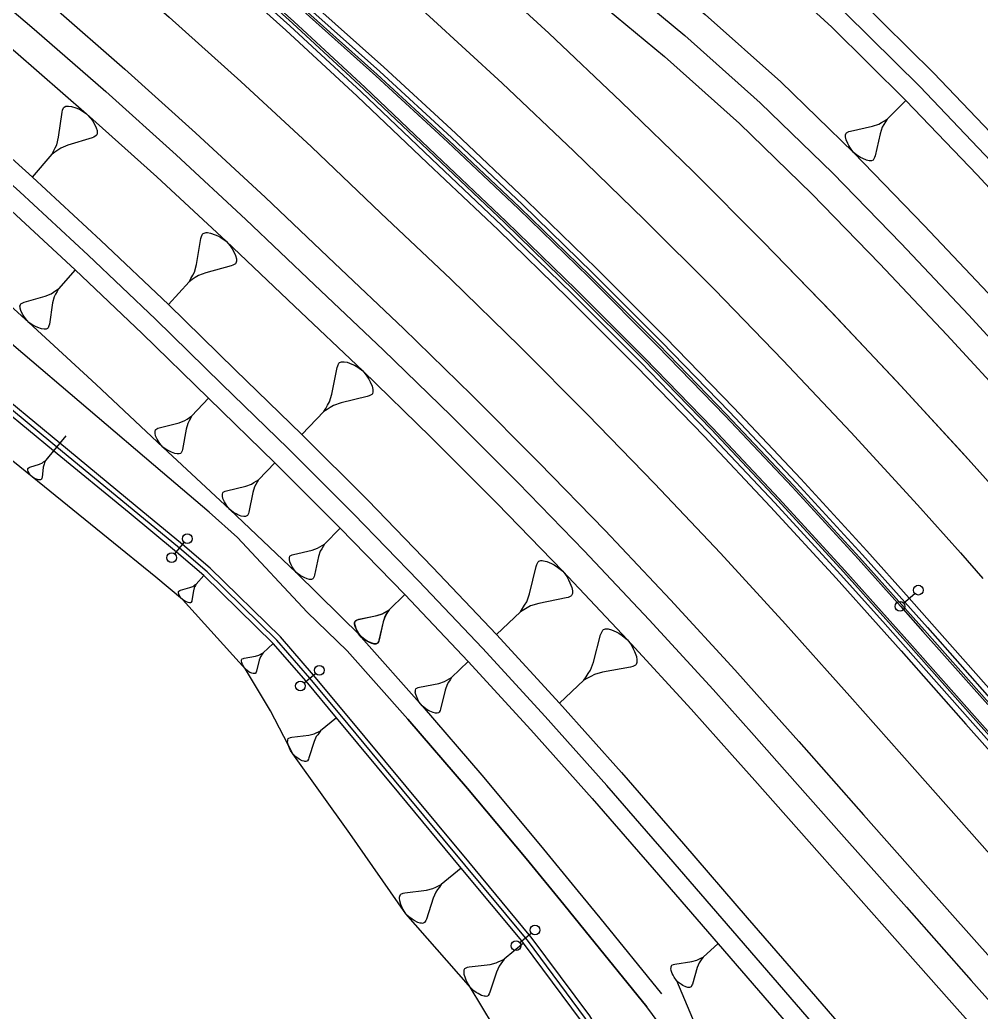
# Model space of a CAD drawing. Extents: x 387562 to 388546, y 804386 to 804945.
# Drawn here: x 387810.2 to 387859.4, y 804827 to 804877.8 of the extents above; entities that cross this region are included whole.
import ezdxf

# ---------------------------------------------------------------- set-up
doc = ezdxf.new("R2010")
doc.units = 0
doc.layers.get('0').update_dxf_attribs({"linetype": 'CONTINUOUS'})

msp = doc.modelspace()

# ---------------------------------------------------------------- linework, layer by layer
at = {"color": 1}
for p, q in [((387855.5673, 804873.698), (387854.6024, 804872.7332)), ((387812.3876, 804873.0988), (387812.4114, 804873.1942)), ((387812.4114, 804873.1942), (387812.4637, 804873.3231)), ((387812.4637, 804873.3231), (387812.4923, 804873.3565)), ((387812.4923, 804873.3565), (387812.5828, 804873.3947)), ((387812.5828, 804873.3947), (387812.6448, 804873.3995)), ((387812.6448, 804873.3995), (387812.7068, 804873.4044)), ((387812.7068, 804873.4044), (387812.8642, 804873.3855)), ((387812.8642, 804873.3855), (387813.0884, 804873.3094)), ((387813.0884, 804873.3094), (387813.2172, 804873.2571)), ((387813.2172, 804873.2571), (387813.3795, 804873.1762)), ((387813.3795, 804873.1762), (387813.6419, 804873.0095)), ((387812.2078, 804871.8063), (387812.3876, 804873.0988)), ((387813.6419, 804873.0095), (387813.8472, 804872.7761)), ((387813.8472, 804872.7761), (387813.9523, 804872.6284)), ((387813.9523, 804872.6284), (387814.0239, 804872.5092)), ((387854.3268, 804872.5678), (387854.4646, 804872.6505)), ((387854.4646, 804872.6505), (387854.6024, 804872.7332)), ((387854.6024, 804872.7332), (387854.5197, 804872.5954)), ((387814.0239, 804872.5092), (387814.1339, 804872.2995)), ((387814.1339, 804872.2995), (387814.1769, 804872.1469)), ((387814.1769, 804872.1469), (387814.1818, 804872.085)), ((387852.6452, 804872.0993), (387852.7279, 804872.1268)), ((387852.7279, 804872.1268), (387853.8581, 804872.3749)), ((387853.8581, 804872.3749), (387854.1889, 804872.4851)), ((387854.1889, 804872.4851), (387854.3268, 804872.5678)), ((387854.3543, 804872.3197), (387854.244, 804871.9889)), ((387854.437, 804872.4575), (387854.3543, 804872.3197)), ((387854.5197, 804872.5954), (387854.437, 804872.4575)), ((387812.1128, 804871.4247), (387812.2078, 804871.8063)), ((387813.9246, 804871.7842), (387812.6755, 804871.4062)), ((387814.0151, 804871.8225), (387813.9246, 804871.7842)), ((387814.1343, 804871.8941), (387814.0151, 804871.8225)), ((387814.1629, 804871.9276), (387814.1343, 804871.8941)), ((387814.1866, 804872.023), (387814.1629, 804871.9276)), ((387814.1818, 804872.085), (387814.1866, 804872.023)), ((387852.4798, 804871.9339), (387852.5074, 804872.0166)), ((387852.4798, 804871.8787), (387852.4798, 804871.9339)), ((387852.4798, 804871.8236), (387852.4798, 804871.8787)), ((387852.5074, 804871.6858), (387852.4798, 804871.8236)), ((387852.5074, 804872.0166), (387852.5349, 804872.0441)), ((387852.59, 804871.4928), (387852.5074, 804871.6858)), ((387852.5349, 804872.0441), (387852.6452, 804872.0993)), ((387854.244, 804871.9889), (387853.9959, 804870.8587)), ((387811.951, 804871.1002), (387812.0319, 804871.2625)), ((387812.1655, 804871.1481), (387812.0178, 804871.0431)), ((387812.0319, 804871.2625), (387812.1128, 804871.4247)), ((387812.3132, 804871.2532), (387812.1655, 804871.1481)), ((387812.6755, 804871.4062), (387812.3132, 804871.2532)), ((387852.6452, 804871.3825), (387852.59, 804871.4928)), ((387852.7279, 804871.2447), (387852.6452, 804871.3825)), ((387852.8933, 804871.0242), (387852.7279, 804871.2447)), ((387810.8698, 804869.7686), (387811.8701, 804870.938)), ((387811.8701, 804870.938), (387811.951, 804871.1002)), ((387812.0178, 804871.0431), (387811.8701, 804870.938)), ((387853.1138, 804870.8588), (387852.8933, 804871.0242)), ((387853.2516, 804870.7761), (387853.1138, 804870.8588)), ((387853.3619, 804870.7209), (387853.2516, 804870.7761)), ((387853.5548, 804870.6382), (387853.3619, 804870.7209)), ((387853.6927, 804870.6106), (387853.5548, 804870.6382)), ((387853.7478, 804870.6106), (387853.6927, 804870.6106)), ((387853.8029, 804870.6106), (387853.7478, 804870.6106)), ((387853.8856, 804870.6382), (387853.8029, 804870.6106)), ((387853.9132, 804870.6658), (387853.8856, 804870.6382)), ((387853.9683, 804870.776), (387853.9132, 804870.6658)), ((387853.9959, 804870.8587), (387853.9683, 804870.776)), ((387819.266, 804865.3009), (387819.4891, 804866.6252)), ((387819.4891, 804866.6252), (387819.5163, 804866.7226)), ((387819.5163, 804866.7226), (387819.5739, 804866.8536)), ((387819.5739, 804866.8536), (387819.6043, 804866.8871)), ((387819.6043, 804866.8871), (387819.6986, 804866.9238)), ((387819.6986, 804866.9238), (387819.7625, 804866.927)), ((387819.7625, 804866.927), (387819.8264, 804866.9301)), ((387819.8264, 804866.9301), (387819.9877, 804866.906)), ((387819.9877, 804866.906), (387820.2161, 804866.8212)), ((387820.2161, 804866.8212), (387820.3471, 804866.7636)), ((387820.3471, 804866.7636), (387820.5116, 804866.6756)), ((387820.5116, 804866.6756), (387820.7767, 804866.4965)), ((387820.7767, 804866.4965), (387820.981, 804866.2503)), ((387820.981, 804866.2503), (387821.0848, 804866.0952)), ((387821.0848, 804866.0952), (387821.155, 804865.9706)), ((387821.155, 804865.9706), (387821.2619, 804865.7516)), ((387821.2619, 804865.7516), (387821.3017, 804865.5934)), ((387821.3017, 804865.5934), (387821.3048, 804865.5295)), ((387821.3048, 804865.5295), (387821.308, 804865.4656)), ((387813.0524, 804865.0294), (387812.1948, 804864.0552)), ((387819.1571, 804864.9111), (387819.266, 804865.3009)), ((387821.0314, 804865.2277), (387819.7354, 804864.8756)), ((387821.1257, 804865.2644), (387821.0314, 804865.2277)), ((387821.2504, 804865.3346), (387821.1257, 804865.2644)), ((387821.2807, 804865.3681), (387821.2504, 804865.3346)), ((387821.308, 804865.4656), (387821.2807, 804865.3681)), ((387818.8931, 804864.4176), (387818.9811, 804864.5821)), ((387819.0482, 804864.5214), (387818.8931, 804864.4176)), ((387818.9811, 804864.5821), (387819.0691, 804864.7466)), ((387819.2032, 804864.6251), (387819.0482, 804864.5214)), ((387819.0691, 804864.7466), (387819.1571, 804864.9111)), ((387819.3583, 804864.7288), (387819.2032, 804864.6251)), ((387819.7354, 804864.8756), (387819.3583, 804864.7288)), ((387812.0689, 804863.9684), (387812.1948, 804864.0552)), ((387812.1948, 804864.0552), (387812.1246, 804863.9194)), ((387817.8299, 804863.2441), (387818.8931, 804864.4176)), ((387810.452, 804863.3664), (387811.5099, 804863.6701)), ((387811.5099, 804863.6701), (387811.8173, 804863.7948)), ((387811.8173, 804863.7948), (387811.9431, 804863.8816)), ((387811.9842, 804863.6477), (387811.8996, 804863.3271)), ((387811.9431, 804863.8816), (387812.0689, 804863.9684)), ((387812.0544, 804863.7836), (387811.9842, 804863.6477)), ((387812.1246, 804863.9194), (387812.0544, 804863.7836)), ((387810.2282, 804863.1682), (387810.2494, 804863.2484)), ((387810.2315, 804863.1159), (387810.2282, 804863.1682)), ((387810.2348, 804863.0635), (387810.2315, 804863.1159)), ((387810.2693, 804862.9344), (387810.2348, 804863.0635)), ((387810.2494, 804863.2484), (387810.2739, 804863.2762)), ((387810.2739, 804863.2762), (387810.3752, 804863.3352)), ((387810.3752, 804863.3352), (387810.452, 804863.3664)), ((387811.8996, 804863.3271), (387811.7323, 804862.2392)), ((387810.3595, 804862.7562), (387810.2693, 804862.9344)), ((387810.4185, 804862.6549), (387810.3595, 804862.7562)), ((387810.5053, 804862.529), (387810.4185, 804862.6549)), ((387810.6756, 804862.3297), (387810.5053, 804862.529)), ((387810.895, 804862.186), (387810.6756, 804862.3297)), ((387811.0308, 804862.1158), (387810.895, 804862.186)), ((387811.1388, 804862.0701), (387811.0308, 804862.1158)), ((387811.3269, 804862.0033), (387811.1388, 804862.0701)), ((387811.4594, 804861.9854), (387811.3269, 804862.0033)), ((387811.5118, 804861.9888), (387811.4594, 804861.9854)), ((387811.5641, 804861.9921), (387811.5118, 804861.9888)), ((387811.641, 804862.0232), (387811.5641, 804861.9921)), ((387811.6655, 804862.0511), (387811.641, 804862.0232)), ((387811.7111, 804862.1591), (387811.6655, 804862.0511)), ((387811.7323, 804862.2392), (387811.7111, 804862.1591)), ((387826.1912, 804858.6639), (387826.4594, 804860.0185)), ((387826.4594, 804860.0185), (387826.4902, 804860.1179)), ((387826.4902, 804860.1179), (387826.5533, 804860.2508)), ((387826.5533, 804860.2508), (387826.5855, 804860.2844)), ((387826.5855, 804860.2844), (387826.6835, 804860.3193)), ((387826.6835, 804860.3193), (387826.7493, 804860.3207)), ((387826.7493, 804860.3207), (387826.8151, 804860.322)), ((387826.8151, 804860.322), (387826.9802, 804860.2925)), ((387826.9802, 804860.2925), (387827.2125, 804860.1986)), ((387827.2125, 804860.1986), (387827.3454, 804860.1356)), ((387827.3454, 804860.1356), (387827.5119, 804860.0403)), ((387827.5119, 804860.0403), (387827.7791, 804859.8484)), ((387827.7791, 804859.8484), (387827.9819, 804859.5893)), ((387827.9819, 804859.5893), (387828.0839, 804859.4269)), ((387828.0839, 804859.4269), (387828.1524, 804859.2967)), ((387828.1524, 804859.2967), (387828.2559, 804859.0685)), ((387828.2559, 804859.0685), (387828.2922, 804858.9048)), ((387819.873, 804858.4473), (387819.032, 804857.5454)), ((387826.0678, 804858.2665), (387826.1912, 804858.6639)), ((387828.0036, 804858.5368), (387826.6612, 804858.2129)), ((387828.1016, 804858.5718), (387828.0036, 804858.5368)), ((387828.2318, 804858.6403), (387828.1016, 804858.5718)), ((387828.264, 804858.6738), (387828.2318, 804858.6403)), ((387828.2949, 804858.7732), (387828.264, 804858.6738)), ((387828.2922, 804858.9048), (387828.2935, 804858.839)), ((387828.2935, 804858.839), (387828.2949, 804858.7732)), ((387825.782, 804857.767), (387825.8773, 804857.9335)), ((387825.8773, 804857.9335), (387825.9726, 804858.1)), ((387826.1069, 804857.9711), (387825.9444, 804857.8691)), ((387825.9726, 804858.1), (387826.0678, 804858.2665)), ((387826.2693, 804858.0732), (387826.1069, 804857.9711)), ((387826.6612, 804858.2129), (387826.2693, 804858.0732)), ((387818.6664, 804857.3083), (387818.7883, 804857.3873)), ((387818.7883, 804857.3873), (387818.9101, 804857.4664)), ((387818.9617, 804857.4183), (387818.8913, 804857.2912)), ((387818.9101, 804857.4664), (387819.032, 804857.5454)), ((387819.032, 804857.5454), (387818.9617, 804857.4183)), ((387824.6547, 804856.592), (387825.782, 804857.767)), ((387825.9444, 804857.8691), (387825.782, 804857.767)), ((387817.1864, 804856.8576), (387817.2843, 804856.9109)), ((387817.2843, 804856.9109), (387817.3581, 804856.9384)), ((387817.3581, 804856.9384), (387818.3711, 804857.1982)), ((387818.3711, 804857.1982), (387818.6664, 804857.3083)), ((387818.821, 804857.1641), (387818.7318, 804856.8618)), ((387818.8913, 804857.2912), (387818.821, 804857.1641)), ((387817.1401, 804856.7563), (387817.1624, 804856.8319)), ((387817.1418, 804856.7065), (387817.1401, 804856.7563)), ((387817.1436, 804856.6567), (387817.1418, 804856.7065)), ((387817.1728, 804856.5331), (387817.1436, 804856.6567)), ((387817.1624, 804856.8319), (387817.1864, 804856.8576)), ((387817.2536, 804856.3614), (387817.1728, 804856.5331)), ((387818.7318, 804856.8618), (387818.5435, 804855.8332)), ((387817.3069, 804856.2636), (387817.2536, 804856.3614)), ((387817.3859, 804856.1417), (387817.3069, 804856.2636)), ((387817.5423, 804855.9477), (387817.3859, 804856.1417)), ((387817.7467, 804855.8053), (387817.5423, 804855.9477)), ((387811.9514, 804855.7581), (387811.5546, 804855.2767)), ((387817.8738, 804855.7349), (387817.7467, 804855.8053)), ((387817.9752, 804855.6886), (387817.8738, 804855.7349)), ((387818.1521, 804855.62), (387817.9752, 804855.6886)), ((387818.2774, 804855.5995), (387818.1521, 804855.62)), ((387818.3272, 804855.6012), (387818.2774, 804855.5995)), ((387818.377, 804855.603), (387818.3272, 804855.6012)), ((387818.4508, 804855.6305), (387818.377, 804855.603)), ((387818.4749, 804855.6563), (387818.4508, 804855.6305)), ((387818.5212, 804855.7576), (387818.4749, 804855.6563)), ((387818.5435, 804855.8332), (387818.5212, 804855.7576)), ((387810.6237, 804854.8198), (387810.6326, 804854.8586)), ((387810.6326, 804854.8586), (387810.644, 804854.8724)), ((387810.644, 804854.8724), (387810.6917, 804854.9023)), ((387810.6917, 804854.9023), (387810.7282, 804854.9185)), ((387810.7282, 804854.9185), (387811.2316, 804855.081)), ((387811.2316, 804855.081), (387811.3773, 804855.1456)), ((387811.4242, 804854.9222), (387811.3608, 804854.397)), ((387811.3773, 804855.1456), (387811.4364, 804855.1893)), ((387811.4599, 804855.0776), (387811.4242, 804854.9222)), ((387811.4364, 804855.1893), (387811.4955, 804855.233)), ((387811.4915, 804855.144), (387811.4599, 804855.0776)), ((387811.523, 804855.2103), (387811.4915, 804855.144)), ((387811.4955, 804855.233), (387811.5546, 804855.2767)), ((387811.5546, 804855.2767), (387811.523, 804855.2103)), ((387823.27, 804855.1489), (387822.4392, 804854.283)), ((387810.6261, 804854.7947), (387810.6237, 804854.8198)), ((387810.6285, 804854.7696), (387810.6261, 804854.7947)), ((387810.6471, 804854.7081), (387810.6285, 804854.7696)), ((387810.6932, 804854.6239), (387810.6471, 804854.7081)), ((387810.7232, 804854.5762), (387810.6932, 804854.6239)), ((387810.7668, 804854.5171), (387810.7232, 804854.5762)), ((387810.8518, 804854.4239), (387810.7668, 804854.5171)), ((387810.9594, 804854.3583), (387810.8518, 804854.4239)), ((387811.0257, 804854.3268), (387810.9594, 804854.3583)), ((387811.3519, 804854.3582), (387811.3317, 804854.3056)), ((387811.3608, 804854.397), (387811.3519, 804854.3582)), ((387811.0783, 804854.3065), (387811.0257, 804854.3268)), ((387811.1698, 804854.2773), (387811.0783, 804854.3065)), ((387811.2337, 804854.2708), (387811.1698, 804854.2773)), ((387811.2588, 804854.2732), (387811.2337, 804854.2708)), ((387811.2839, 804854.2757), (387811.2588, 804854.2732)), ((387811.3203, 804854.2918), (387811.2839, 804854.2757)), ((387811.3317, 804854.3056), (387811.3203, 804854.2918)), ((387820.802, 804853.7157), (387821.7913, 804853.9544)), ((387821.7913, 804853.9544), (387822.0801, 804854.0573)), ((387822.0801, 804854.0573), (387822.1998, 804854.1326)), ((387822.2286, 804853.9149), (387822.1376, 804853.6221)), ((387822.1998, 804854.1326), (387822.3195, 804854.2078)), ((387822.2988, 804854.0376), (387822.2286, 804853.9149)), ((387822.369, 804854.1603), (387822.2988, 804854.0376)), ((387822.3195, 804854.2078), (387822.4392, 804854.283)), ((387822.4392, 804854.283), (387822.369, 804854.1603)), ((387820.5874, 804853.5415), (387820.6101, 804853.6147)), ((387820.5884, 804853.493), (387820.5874, 804853.5415)), ((387820.5894, 804853.4446), (387820.5884, 804853.493)), ((387820.6162, 804853.3239), (387820.5894, 804853.4446)), ((387820.6101, 804853.6147), (387820.6339, 804853.6395)), ((387820.6339, 804853.6395), (387820.7298, 804853.6899)), ((387820.7298, 804853.6899), (387820.802, 804853.7157)), ((387822.1376, 804853.6221), (387821.94, 804852.6238)), ((387820.6924, 804853.1557), (387820.6162, 804853.3239)), ((387820.7429, 804853.0598), (387820.6924, 804853.1557)), ((387820.8181, 804852.9401), (387820.7429, 804853.0598)), ((387820.9675, 804852.7492), (387820.8181, 804852.9401)), ((387821.1644, 804852.6078), (387820.9675, 804852.7492)), ((387821.2871, 804852.5376), (387821.1644, 804852.6078)), ((387821.3851, 804852.4911), (387821.2871, 804852.5376)), ((387821.5562, 804852.4219), (387821.3851, 804852.4911)), ((387821.6779, 804852.4001), (387821.5562, 804852.4219)), ((387821.7264, 804852.4011), (387821.6779, 804852.4001)), ((387821.7749, 804852.4021), (387821.7264, 804852.4011)), ((387821.8471, 804852.4279), (387821.7749, 804852.4021)), ((387821.8708, 804852.4526), (387821.8471, 804852.4279)), ((387821.9173, 804852.5506), (387821.8708, 804852.4526)), ((387821.94, 804852.6238), (387821.9173, 804852.5506)), ((387826.6189, 804851.8028), (387825.8079, 804850.9815)), ((387818.1516, 804850.4793), (387818.6348, 804851.0656)), ((387825.4595, 804850.7694), (387825.5756, 804850.8401)), ((387825.5756, 804850.8401), (387825.6918, 804850.9108)), ((387825.7387, 804850.8644), (387825.6695, 804850.7474)), ((387825.6918, 804850.9108), (387825.8079, 804850.9815)), ((387825.8079, 804850.9815), (387825.7387, 804850.8644)), ((387824.0167, 804850.2937), (387824.0395, 804850.3639)), ((387824.017, 804850.2471), (387824.0167, 804850.2937)), ((387824.0395, 804850.3639), (387824.0627, 804850.3873)), ((387824.0627, 804850.3873), (387824.1557, 804850.4346)), ((387824.1557, 804850.4346), (387824.2255, 804850.4583)), ((387824.2255, 804850.4583), (387825.1802, 804850.6743)), ((387825.1802, 804850.6743), (387825.4595, 804850.7694)), ((387825.5088, 804850.3499), (387825.305, 804849.3925)), ((387825.6003, 804850.6303), (387825.5088, 804850.3499)), ((387825.6695, 804850.7474), (387825.6003, 804850.6303)), ((387824.0173, 804850.2005), (387824.017, 804850.2471)), ((387824.0413, 804850.084), (387824.0173, 804850.2005)), ((387824.1123, 804849.9212), (387824.0413, 804850.084)), ((387824.1596, 804849.8283), (387824.1123, 804849.9212)), ((387824.2303, 804849.7121), (387824.1596, 804849.8283)), ((387836.3059, 804848.4402), (387836.6452, 804849.8374)), ((387836.6452, 804849.8374), (387836.6817, 804849.9394)), ((387836.6817, 804849.9394), (387836.7533, 804850.0748)), ((387836.7533, 804850.0748), (387836.7883, 804850.1083)), ((387836.7883, 804850.1083), (387836.8918, 804850.1403)), ((387836.8918, 804850.1403), (387836.9603, 804850.1388)), ((387836.9603, 804850.1388), (387837.0288, 804850.1372)), ((387837.0288, 804850.1372), (387837.1992, 804850.0992)), ((387837.1992, 804850.0992), (387837.4367, 804849.9911)), ((387837.4367, 804849.9911), (387837.5721, 804849.9196)), ((387837.5721, 804849.9196), (387837.7411, 804849.8131)), ((387837.7411, 804849.8131), (387838.0105, 804849.6015)), ((387819.6387, 804849.3774), (387819.2427, 804848.9318)), ((387824.3714, 804849.5265), (387824.2303, 804849.7121)), ((387824.5588, 804849.3877), (387824.3714, 804849.5265)), ((387824.6759, 804849.3185), (387824.5588, 804849.3877)), ((387824.7694, 804849.2725), (387824.6759, 804849.3185)), ((387824.9331, 804849.2036), (387824.7694, 804849.2725)), ((387825.2822, 804849.3224), (387825.2361, 804849.2288)), ((387825.305, 804849.3925), (387825.2822, 804849.3224)), ((387838.0105, 804849.6015), (387838.2099, 804849.323)), ((387838.2099, 804849.323), (387838.3088, 804849.1495)), ((387818.4407, 804848.6191), (387818.9273, 804848.7563)), ((387818.9273, 804848.7563), (387819.0687, 804848.8129)), ((387819.0687, 804848.8129), (387819.1267, 804848.8526)), ((387819.1267, 804848.8526), (387819.1847, 804848.8922)), ((387819.1776, 804848.8073), (387819.1451, 804848.7451)), ((387819.2102, 804848.8695), (387819.1776, 804848.8073)), ((387819.1847, 804848.8922), (387819.2427, 804848.9318)), ((387819.2427, 804848.9318), (387819.2102, 804848.8695)), ((387825.0499, 804849.181), (387824.9331, 804849.2036)), ((387825.0965, 804849.1813), (387825.0499, 804849.181)), ((387825.1431, 804849.1816), (387825.0965, 804849.1813)), ((387825.213, 804849.2053), (387825.1431, 804849.1816)), ((387825.2361, 804849.2288), (387825.213, 804849.2053)), ((387838.3088, 804849.1495), (387838.3743, 804849.011)), ((387838.3743, 804849.011), (387838.4717, 804848.769)), ((387838.4717, 804848.769), (387838.5021, 804848.597)), ((387818.3375, 804848.5285), (387818.3474, 804848.5653)), ((387818.3389, 804848.5045), (387818.3375, 804848.5285)), ((387818.3403, 804848.4804), (387818.3389, 804848.5045)), ((387818.3559, 804848.421), (387818.3403, 804848.4804)), ((387818.3474, 804848.5653), (387818.3587, 804848.578)), ((387818.3969, 804848.339), (387818.3559, 804848.421)), ((387818.3587, 804848.578), (387818.4053, 804848.6049)), ((387818.4238, 804848.2923), (387818.3969, 804848.339)), ((387818.4053, 804848.6049), (387818.4407, 804848.6191)), ((387818.4634, 804848.2343), (387818.4238, 804848.2923)), ((387819.1055, 804848.5979), (387819.0264, 804848.0986)), ((387819.1451, 804848.7451), (387819.1055, 804848.5979)), ((387829.919, 804848.41), (387829.1204, 804847.6239)), ((387836.1598, 804848.0322), (387836.3059, 804848.4402)), ((387838.2891, 804848.2591), (387838.1856, 804848.2271)), ((387838.4276, 804848.3246), (387838.2891, 804848.2591)), ((387838.4626, 804848.358), (387838.4276, 804848.3246)), ((387838.4991, 804848.46), (387838.4626, 804848.358)), ((387838.5006, 804848.5285), (387838.4991, 804848.46)), ((387838.5021, 804848.597), (387838.5006, 804848.5285)), ((387855.4526, 804847.9599), (387856.0211, 804848.464)), ((387818.5412, 804848.1424), (387818.4634, 804848.2343)), ((387818.6416, 804848.0759), (387818.5412, 804848.1424)), ((387818.7039, 804848.0434), (387818.6416, 804848.0759)), ((387818.7534, 804848.0222), (387818.7039, 804848.0434)), ((387818.8397, 804847.9911), (387818.7534, 804848.0222)), ((387818.9005, 804847.9826), (387818.8397, 804847.9911)), ((387818.9245, 804847.984), (387818.9005, 804847.9826)), ((387818.9486, 804847.9855), (387818.9245, 804847.984)), ((387818.984, 804847.9996), (387818.9486, 804847.9855)), ((387818.9953, 804848.0123), (387818.984, 804847.9996)), ((387819.0165, 804848.0618), (387818.9953, 804848.0123)), ((387819.0264, 804848.0986), (387819.0165, 804848.0618)), ((387835.9467, 804847.6944), (387836.0532, 804847.8633)), ((387836.0532, 804847.8633), (387836.1598, 804848.0322)), ((387836.3607, 804847.8222), (387836.1872, 804847.7233)), ((387836.7747, 804847.9501), (387836.3607, 804847.8222)), ((387838.1856, 804848.2271), (387836.7747, 804847.9501)), ((387827.577, 804847.138), (387828.5068, 804847.3344)), ((387828.5068, 804847.3344), (387828.7792, 804847.4228)), ((387828.7792, 804847.4228), (387828.8929, 804847.4898)), ((387828.914, 804847.2859), (387828.8213, 804847.0149)), ((387828.8929, 804847.4898), (387829.0067, 804847.5568)), ((387828.9828, 804847.3985), (387828.914, 804847.2859)), ((387829.0516, 804847.5112), (387828.9828, 804847.3985)), ((387829.0067, 804847.5568), (387829.1204, 804847.6239)), ((387829.1204, 804847.6239), (387829.0516, 804847.5112)), ((387834.615, 804846.3534), (387835.8401, 804847.5254)), ((387835.8401, 804847.5254), (387835.9467, 804847.6944)), ((387836.0137, 804847.6243), (387835.8401, 804847.5254)), ((387836.1872, 804847.7233), (387836.0137, 804847.6243)), ((387827.3713, 804846.8906), (387827.3717, 804846.9358)), ((387827.3931, 804846.7772), (387827.3713, 804846.8906)), ((387827.3717, 804846.9358), (387827.372, 804846.9811)), ((387827.372, 804846.9811), (387827.3952, 804847.0488)), ((387827.4597, 804846.6182), (387827.3931, 804846.7772)), ((387827.3952, 804847.0488), (387827.418, 804847.0713)), ((387827.418, 804847.0713), (387827.5089, 804847.1159)), ((387827.5089, 804847.1159), (387827.577, 804847.138)), ((387828.8213, 804847.0149), (387828.6102, 804846.0884)), ((387827.5043, 804846.5273), (387827.4597, 804846.6182)), ((387827.5713, 804846.4135), (387827.5043, 804846.5273)), ((387827.7057, 804846.2313), (387827.5713, 804846.4135)), ((387827.8858, 804846.0941), (387827.7057, 804846.2313)), ((387839.5784, 804844.9377), (387839.9425, 804846.3484)), ((387839.9425, 804846.3484), (387839.981, 804846.4511)), ((387839.981, 804846.4511), (387840.0554, 804846.5873)), ((387840.0554, 804846.5873), (387840.0913, 804846.6208)), ((387840.0913, 804846.6208), (387840.1966, 804846.6516)), ((387840.1966, 804846.6516), (387840.266, 804846.6491)), ((387840.266, 804846.6491), (387840.3354, 804846.6466)), ((387840.3354, 804846.6466), (387840.5075, 804846.6056)), ((387840.5075, 804846.6056), (387840.7465, 804846.4927)), ((387840.7465, 804846.4927), (387840.8827, 804846.4182)), ((387840.8827, 804846.4182), (387841.0523, 804846.3079)), ((387841.0523, 804846.3079), (387841.3222, 804846.0896)), ((387823.1862, 804845.8924), (387822.6738, 804845.4205)), ((387827.9984, 804846.0253), (387827.8858, 804846.0941)), ((387828.0886, 804845.9793), (387827.9984, 804846.0253)), ((387828.2465, 804845.9101), (387828.0886, 804845.9793)), ((387828.3596, 804845.8866), (387828.2465, 804845.9101)), ((387828.4048, 804845.8862), (387828.3596, 804845.8866)), ((387828.4501, 804845.8859), (387828.4048, 804845.8862)), ((387828.5182, 804845.908), (387828.4501, 804845.8859)), ((387828.541, 804845.9304), (387828.5182, 804845.908)), ((387828.587, 804846.0206), (387828.541, 804845.9304)), ((387828.6102, 804846.0884), (387828.587, 804846.0206)), ((387841.3222, 804846.0896), (387841.5202, 804845.8046)), ((387841.5202, 804845.8046), (387841.6179, 804845.6274)), ((387821.7048, 804845.1504), (387822.2866, 804845.2533)), ((387822.2866, 804845.2533), (387822.4576, 804845.3026)), ((387822.4576, 804845.3026), (387822.5297, 804845.3419)), ((387822.5385, 804845.2147), (387822.4753, 804845.0483)), ((387822.5297, 804845.3419), (387822.6017, 804845.3812)), ((387822.5836, 804845.2833), (387822.5385, 804845.2147)), ((387822.6287, 804845.3519), (387822.5836, 804845.2833)), ((387822.6017, 804845.3812), (387822.6738, 804845.4205)), ((387822.6738, 804845.4205), (387822.6287, 804845.3519)), ((387841.6179, 804845.6274), (387841.6822, 804845.4861)), ((387841.6822, 804845.4861), (387841.7774, 804845.2395)), ((387841.7774, 804845.2395), (387841.8058, 804845.0648)), ((387821.5719, 804845.001), (387821.573, 804845.0291)), ((387821.583, 804844.9301), (387821.5719, 804845.001)), ((387821.573, 804845.0291), (387821.5742, 804845.0572)), ((387821.5742, 804845.0572), (387821.59, 804845.0988)), ((387821.6212, 804844.8299), (387821.583, 804844.9301)), ((387821.59, 804845.0988), (387821.6046, 804845.1123)), ((387821.6046, 804845.1123), (387821.662, 804845.1381)), ((387821.647, 804844.7725), (387821.6212, 804844.8299)), ((387821.6863, 804844.7004), (387821.647, 804844.7725)), ((387821.662, 804845.1381), (387821.7048, 804845.1504)), ((387821.766, 804844.5845), (387821.6863, 804844.7004)), ((387822.4753, 804845.0483), (387822.3251, 804844.477)), ((387839.4245, 804844.5266), (387839.5784, 804844.9377)), ((387841.4797, 804844.6947), (387840.0463, 804844.4344)), ((387841.585, 804844.7256), (387841.4797, 804844.6947)), ((387841.7263, 804844.7899), (387841.585, 804844.7256)), ((387841.7622, 804844.8233), (387841.7263, 804844.7899)), ((387841.8007, 804844.9261), (387841.7622, 804844.8233)), ((387841.8032, 804844.9955), (387841.8007, 804844.9261)), ((387841.8058, 804845.0648), (387841.8032, 804844.9955)), ((387821.8751, 804844.4955), (387821.766, 804844.5845)), ((387821.9436, 804844.4504), (387821.8751, 804844.4955)), ((387821.9987, 804844.4199), (387821.9436, 804844.4504)), ((387822.0954, 804844.3737), (387821.9987, 804844.4199)), ((387822.1652, 804844.3568), (387822.0954, 804844.3737)), ((387822.1933, 804844.3556), (387822.1652, 804844.3568)), ((387822.2214, 804844.3544), (387822.1933, 804844.3556)), ((387822.2642, 804844.3668), (387822.2214, 804844.3544)), ((387822.2788, 804844.3803), (387822.2642, 804844.3668)), ((387822.3093, 804844.4353), (387822.2788, 804844.3803)), ((387822.3251, 804844.477), (387822.3093, 804844.4353)), ((387824.7722, 804843.8815), (387825.3569, 804844.3668)), ((387839.0934, 804844.0177), (387839.2038, 804844.1874)), ((387839.2038, 804844.1874), (387839.3142, 804844.357)), ((387839.4478, 804844.2132), (387839.2706, 804844.1155)), ((387839.3142, 804844.357), (387839.4245, 804844.5266)), ((387839.625, 804844.3109), (387839.4478, 804844.2132)), ((387840.0463, 804844.4344), (387839.625, 804844.3109)), ((387837.8352, 804842.8481), (387839.0934, 804844.0177)), ((387839.2706, 804844.1155), (387839.0934, 804844.0177)), ((387826.4214, 804842.098), (387825.6146, 804841.4282)), ((387824.137, 804841.0974), (387825.0195, 804841.2069)), ((387825.0195, 804841.2069), (387825.2805, 804841.2678)), ((387825.2805, 804841.2678), (387825.3919, 804841.3213)), ((387825.3919, 804841.3213), (387825.5032, 804841.3747)), ((387825.4684, 804841.229), (387825.3953, 804841.1294)), ((387825.5415, 804841.3286), (387825.4684, 804841.229)), ((387825.5032, 804841.3747), (387825.6146, 804841.4282)), ((387825.6146, 804841.4282), (387825.5415, 804841.3286)), ((387823.9256, 804840.8829), (387823.9295, 804840.9251)), ((387823.9369, 804840.7755), (387823.9256, 804840.8829)), ((387823.9295, 804840.9251), (387823.9335, 804840.9673)), ((387823.9335, 804840.9673), (387823.9604, 804841.0286)), ((387823.9865, 804840.622), (387823.9369, 804840.7755)), ((387823.9604, 804841.0286), (387823.9835, 804841.0478)), ((387823.9835, 804841.0478), (387824.0718, 804841.0821)), ((387824.0718, 804841.0821), (387824.137, 804841.0974)), ((387825.2874, 804840.8841), (387825.0173, 804840.0369)), ((387825.3953, 804841.1294), (387825.2874, 804840.8841)), ((387824.0209, 804840.5337), (387823.9865, 804840.622)), ((387824.0743, 804840.4223), (387824.0209, 804840.5337)), ((387824.1852, 804840.2418), (387824.0743, 804840.4223)), ((387824.3422, 804840.0996), (387824.1852, 804840.2418)), ((387824.4418, 804840.0265), (387824.3422, 804840.0996)), ((387824.5223, 804839.9765), (387824.4418, 804840.0265)), ((387824.6641, 804839.8995), (387824.5223, 804839.9765)), ((387824.7676, 804839.8686), (387824.6641, 804839.8995)), ((387824.8098, 804839.8647), (387824.7676, 804839.8686)), ((387824.852, 804839.8607), (387824.8098, 804839.8647)), ((387824.9172, 804839.876), (387824.852, 804839.8607)), ((387824.9403, 804839.8951), (387824.9172, 804839.876)), ((387824.9903, 804839.9756), (387824.9403, 804839.8951)), ((387825.0173, 804840.0369), (387824.9903, 804839.9756)), ((387832.8084, 804834.4034), (387831.7876, 804833.5561)), ((387831.6468, 804833.4884), (387831.7876, 804833.5561)), ((387831.7876, 804833.5561), (387831.6952, 804833.4301)), ((387829.6609, 804832.973), (387829.695, 804833.0506)), ((387829.695, 804833.0506), (387829.7242, 804833.0748)), ((387829.7242, 804833.0748), (387829.8359, 804833.1183)), ((387829.8359, 804833.1183), (387829.9184, 804833.1375)), ((387829.9184, 804833.1375), (387831.0349, 804833.2761)), ((387831.0349, 804833.2761), (387831.365, 804833.3531)), ((387831.365, 804833.3531), (387831.5059, 804833.4208)), ((387831.5103, 804833.1781), (387831.3738, 804832.8678)), ((387831.5059, 804833.4208), (387831.6468, 804833.4884)), ((387831.6027, 804833.3041), (387831.5103, 804833.1781)), ((387831.6952, 804833.4301), (387831.6027, 804833.3041)), ((387829.651, 804832.8663), (387829.656, 804832.9196)), ((387829.6653, 804832.7304), (387829.651, 804832.8663)), ((387829.656, 804832.9196), (387829.6609, 804832.973)), ((387829.728, 804832.5361), (387829.6653, 804832.7304)), ((387829.7715, 804832.4244), (387829.728, 804832.5361)), ((387831.3738, 804832.8678), (387831.032, 804831.7959)), ((387829.8391, 804832.2836), (387829.7715, 804832.4244)), ((387829.9794, 804832.0552), (387829.8391, 804832.2836)), ((387830.1781, 804831.8752), (387829.9794, 804832.0552)), ((387830.3041, 804831.7828), (387830.1781, 804831.8752)), ((387830.4058, 804831.7195), (387830.3041, 804831.7828)), ((387830.5852, 804831.6221), (387830.4058, 804831.7195)), ((387830.7162, 804831.583), (387830.5852, 804831.6221)), ((387830.7695, 804831.5781), (387830.7162, 804831.583)), ((387830.8229, 804831.5731), (387830.7695, 804831.5781)), ((387830.9054, 804831.5924), (387830.8229, 804831.5731)), ((387830.9346, 804831.6166), (387830.9054, 804831.5924)), ((387830.9979, 804831.7184), (387830.9346, 804831.6166)), ((387831.032, 804831.7959), (387830.9979, 804831.7184)), ((387835.8064, 804830.5881), (387836.3911, 804831.0734)), ((387836.0012, 804830.5565), (387835.0147, 804829.7427)), ((387845.9551, 804830.5336), (387845.1849, 804829.8508)), ((387833.2116, 804829.3445), (387834.2883, 804829.4749)), ((387834.2883, 804829.4749), (387834.6068, 804829.5482)), ((387834.6068, 804829.5482), (387834.7428, 804829.613)), ((387834.7428, 804829.613), (387834.8788, 804829.6778)), ((387834.8358, 804829.5003), (387834.7463, 804829.3791)), ((387834.9253, 804829.6215), (387834.8358, 804829.5003)), ((387834.8788, 804829.6778), (387835.0147, 804829.7427)), ((387835.0147, 804829.7427), (387834.9253, 804829.6215)), ((387843.597, 804829.4255), (387843.6825, 804829.462)), ((387843.6825, 804829.462), (387843.746, 804829.479)), ((387843.746, 804829.479), (387844.6083, 804829.6147)), ((387844.6083, 804829.6147), (387844.8623, 804829.6827)), ((387844.8623, 804829.6827), (387844.9699, 804829.7387)), ((387844.9794, 804829.5507), (387844.8814, 804829.3066)), ((387844.9699, 804829.7387), (387845.0774, 804829.7948)), ((387845.0479, 804829.6507), (387844.9794, 804829.5507)), ((387845.1164, 804829.7507), (387845.0479, 804829.6507)), ((387845.0774, 804829.7948), (387845.1849, 804829.8508)), ((387845.1849, 804829.8508), (387845.1164, 804829.7507)), ((387832.953, 804829.0838), (387832.958, 804829.1353)), ((387832.9664, 804828.9528), (387832.953, 804829.0838)), ((387832.958, 804829.1353), (387832.9629, 804829.1867)), ((387832.9629, 804829.1867), (387832.996, 804829.2614)), ((387833.0263, 804828.7653), (387832.9664, 804828.9528)), ((387832.996, 804829.2614), (387833.0242, 804829.2846)), ((387833.0242, 804829.2846), (387833.132, 804829.3262)), ((387833.132, 804829.3262), (387833.2116, 804829.3445)), ((387834.6138, 804829.0803), (387834.2813, 804828.048)), ((387834.7463, 804829.3791), (387834.6138, 804829.0803)), ((387843.5455, 804829.262), (387843.548, 804829.3035)), ((387843.56, 804829.1569), (387843.5455, 804829.262)), ((387843.548, 804829.3035), (387843.5505, 804829.345)), ((387843.5505, 804829.345), (387843.575, 804829.406)), ((387843.6135, 804829.0079), (387843.56, 804829.1569)), ((387843.575, 804829.406), (387843.597, 804829.4255)), ((387843.6501, 804828.9224), (387843.6135, 804829.0079)), ((387844.8814, 804829.3066), (387844.6434, 804828.4668)), ((387833.0679, 804828.6575), (387833.0263, 804828.7653)), ((387833.1327, 804828.5215), (387833.0679, 804828.6575)), ((387833.2673, 804828.301), (387833.1327, 804828.5215)), ((387843.7061, 804828.8148), (387843.6501, 804828.9224)), ((387843.8206, 804828.6413), (387843.7061, 804828.8148)), ((387843.9792, 804828.5068), (387843.8206, 804828.6413)), ((387844.0792, 804828.4383), (387843.9792, 804828.5068)), ((387844.1598, 804828.3918), (387844.0792, 804828.4383)), ((387844.6434, 804828.4668), (387844.6189, 804828.4058)), ((387833.4583, 804828.1269), (387833.2673, 804828.301)), ((387833.5794, 804828.0375), (387833.4583, 804828.1269)), ((387833.6774, 804827.9762), (387833.5794, 804828.0375)), ((387833.85, 804827.8817), (387833.6774, 804827.9762)), ((387834.2481, 804827.9733), (387834.1868, 804827.8754)), ((387834.2813, 804828.048), (387834.2481, 804827.9733)), ((387844.3013, 804828.3208), (387844.1598, 804828.3918)), ((387844.4038, 804828.2938), (387844.3013, 804828.3208)), ((387844.4453, 804828.2913), (387844.4038, 804828.2938)), ((387844.4869, 804828.2888), (387844.4453, 804828.2913)), ((387844.5504, 804828.3058), (387844.4869, 804828.2888)), ((387844.5724, 804828.3253), (387844.5504, 804828.3058)), ((387844.6189, 804828.4058), (387844.5724, 804828.3253)), ((387833.9762, 804827.8437), (387833.85, 804827.8817)), ((387834.0276, 804827.8388), (387833.9762, 804827.8437)), ((387834.079, 804827.8338), (387834.0276, 804827.8388)), ((387834.1587, 804827.8521), (387834.079, 804827.8338)), ((387834.1868, 804827.8754), (387834.1587, 804827.8521))]:
    msp.add_line(p, q, dxfattribs=at)
at = {"color": 3}
msp.add_line((387811.6334, 804855.3722), (387812.5874, 804856.5297), dxfattribs=at)
at = {"color": 7}
for p, q in [((387829.919, 804848.41), (387829.1152, 804847.6187)), ((387827.5617, 804847.1297), (387828.4976, 804847.3274)), ((387828.4976, 804847.3274), (387828.7718, 804847.4163)), ((387828.7718, 804847.4163), (387828.8862, 804847.4838)), ((387828.9074, 804847.2785), (387828.8141, 804847.0058)), ((387828.8862, 804847.4838), (387829.0007, 804847.5513)), ((387828.9767, 804847.3919), (387828.9074, 804847.2785)), ((387829.0459, 804847.5053), (387828.9767, 804847.3919)), ((387829.0007, 804847.5513), (387829.1152, 804847.6187)), ((387829.1152, 804847.6187), (387829.0459, 804847.5053)), ((387827.3547, 804846.8806), (387827.355, 804846.9262)), ((387827.3766, 804846.7665), (387827.3547, 804846.8806)), ((387827.355, 804846.9262), (387827.3554, 804846.9718)), ((387827.3554, 804846.9718), (387827.3787, 804847.0399)), ((387827.4437, 804846.6065), (387827.3766, 804846.7665)), ((387827.3787, 804847.0399), (387827.4017, 804847.0626)), ((387827.4017, 804847.0626), (387827.4932, 804847.1074)), ((387827.4932, 804847.1074), (387827.5617, 804847.1297)), ((387828.8141, 804847.0058), (387828.6016, 804846.0732)), ((387827.4885, 804846.515), (387827.4437, 804846.6065)), ((387827.556, 804846.4005), (387827.4885, 804846.515)), ((387827.6913, 804846.2171), (387827.556, 804846.4005)), ((387827.8725, 804846.079), (387827.6913, 804846.2171)), ((387827.9859, 804846.0097), (387827.8725, 804846.079)), ((387828.0766, 804845.9634), (387827.9859, 804846.0097)), ((387828.2356, 804845.8938), (387828.0766, 804845.9634)), ((387828.3494, 804845.8701), (387828.2356, 804845.8938)), ((387828.3949, 804845.8697), (387828.3494, 804845.8701)), ((387828.4405, 804845.8694), (387828.3949, 804845.8697)), ((387828.5091, 804845.8916), (387828.4405, 804845.8694)), ((387828.532, 804845.9142), (387828.5091, 804845.8916)), ((387828.5783, 804846.005), (387828.532, 804845.9142)), ((387828.6016, 804846.0732), (387828.5783, 804846.005)), ((387833.1697, 804844.9709), (387832.316, 804844.1543)), ((387830.6818, 804843.6653), (387831.6649, 804843.8584)), ((387831.6649, 804843.8584), (387831.9534, 804843.9475)), ((387831.9534, 804843.9475), (387832.0743, 804844.0164)), ((387832.0933, 804843.8011), (387831.9915, 804843.5169)), ((387832.0743, 804844.0164), (387832.1951, 804844.0853)), ((387832.1676, 804843.9188), (387832.0933, 804843.8011)), ((387832.2418, 804844.0366), (387832.1676, 804843.9188)), ((387832.1951, 804844.0853), (387832.316, 804844.1543)), ((387832.316, 804844.1543), (387832.2418, 804844.0366)), ((387830.4612, 804843.4076), (387830.4623, 804843.4553)), ((387830.4825, 804843.2878), (387830.4612, 804843.4076)), ((387830.4623, 804843.4553), (387830.4634, 804843.5031)), ((387830.4634, 804843.5031), (387830.4888, 804843.5741)), ((387830.5503, 804843.1192), (387830.4825, 804843.2878)), ((387830.4888, 804843.5741), (387830.5132, 804843.5975)), ((387830.5132, 804843.5975), (387830.6097, 804843.6431)), ((387830.6097, 804843.6431), (387830.6818, 804843.6653)), ((387831.9915, 804843.5169), (387831.7551, 804842.5434)), ((387830.5959, 804843.0227), (387830.5503, 804843.1192)), ((387830.6649, 804842.9018), (387830.5959, 804843.0227)), ((387830.8038, 804842.7077), (387830.6649, 804842.9018)), ((387830.9915, 804842.5603), (387830.8038, 804842.7077)), ((387831.1092, 804842.4861), (387830.9915, 804842.5603)), ((387831.2036, 804842.4362), (387831.1092, 804842.4861)), ((387831.3691, 804842.3609), (387831.2036, 804842.4362)), ((387831.4879, 804842.3344), (387831.3691, 804842.3609)), ((387831.5356, 804842.3334), (387831.4879, 804842.3344)), ((387831.5833, 804842.3323), (387831.5356, 804842.3334)), ((387831.6554, 804842.3546), (387831.5833, 804842.3323)), ((387831.6798, 804842.3779), (387831.6554, 804842.3546)), ((387831.7296, 804842.4723), (387831.6798, 804842.3779)), ((387831.7551, 804842.5434), (387831.7296, 804842.4723))]:
    msp.add_line(p, q, dxfattribs=at)
at = {"color": 7, "linetype": 'CONTINUOUS'}
for points in [[(387804.3607, 804900), (387807.8948, 804897.3505), (387811.8917, 804894.264), (387815.8441, 804891.1206), (387819.7512, 804887.9212), (387823.6122, 804884.6662), (387827.4263, 804881.3564), (387831.1928, 804877.9925), (387834.9108, 804874.5751), (387838.5796, 804871.1049), (387842.1984, 804867.5827), (387845.7666, 804864.0092), (387849.2833, 804860.385), (387852.7479, 804856.711), (387856.1597, 804852.9878), (387858.3558, 804850.5338), (387859.5097, 804849.2322)], [(387810.1902, 804900), (387814.0507, 804897.0188), (387818.0422, 804893.8443), (387821.988, 804890.6132), (387825.8872, 804887.326), (387829.7391, 804883.9834), (387833.5428, 804880.5862), (387837.2976, 804877.135), (387841.0027, 804873.6304), (387844.6574, 804870.0733), (387848.2609, 804866.4644)], [(387810.3485, 804900), (387814.2388, 804897.2589), (387818.4435, 804894.3416), (387822.6602, 804891.4222), (387826.87, 804888.475), (387831.0527, 804885.4756), (387835.1866, 804882.4004), (387839.2487, 804879.2275), (387843.2147, 804875.9358), (387847.0592, 804872.506), (387850.7552, 804868.9197)], [(387890.9742, 804835.3224), (387890.1491, 804836.3034), (387886.8642, 804840.0732), (387883.5793, 804843.843), (387880.2944, 804847.6128), (387877.0096, 804851.3826), (387873.7247, 804855.1524), (387870.4398, 804858.9222), (387869.2923, 804860.2392), (387867.0312, 804862.8083), (387863.5101, 804866.7155), (387859.9331, 804870.5725), (387856.2745, 804874.405), (387852.4603, 804878.1785), (387848.4912, 804881.8149), (387844.4231, 804885.302), (387840.2811, 804888.6583), (387836.0896, 804891.9026), (387831.8716, 804895.0547), (387827.6488, 804898.1346), (387825.0577, 804900)], [(387800, 804898.8557), (387801.7749, 804897.5643), (387805.7755, 804894.5652), (387809.7328, 804891.5092), (387813.6461, 804888.397), (387817.5145, 804885.2292), (387821.3372, 804882.0064), (387825.1136, 804878.7294), (387828.8427, 804875.3988), (387832.5239, 804872.0152), (387836.1564, 804868.5794), (387839.7394, 804865.0921), (387843.2722, 804861.5539), (387846.7542, 804857.9656), (387850.1845, 804854.328), (387853.5625, 804850.6417), (387855.7368, 804848.2119), (387856.8907, 804846.9104), (387860.2076, 804843.169)], [(387800, 804898.2362), (387801.4772, 804897.1613), (387805.4721, 804894.1665), (387809.4237, 804891.1148), (387813.3314, 804888.0071), (387817.1943, 804884.8438), (387821.0116, 804881.6257), (387824.7825, 804878.3534), (387828.5063, 804875.0275), (387832.1822, 804871.6488), (387835.8095, 804868.2179), (387839.3874, 804864.7356), (387842.9152, 804861.2025), (387846.3921, 804857.6193), (387849.8175, 804853.9869), (387853.1907, 804850.3059), (387855.3622, 804847.8793), (387856.5158, 804846.578), (387859.8327, 804842.8366)], [(387800, 804898.1125), (387801.4178, 804897.0809), (387805.4115, 804894.0869), (387809.3621, 804891.0361), (387813.2686, 804887.9293), (387817.1304, 804884.7669), (387820.9466, 804881.5497), (387824.7164, 804878.2783), (387828.4392, 804874.9534), (387832.114, 804871.5757), (387835.7403, 804868.1458), (387839.3171, 804864.6644), (387842.8439, 804861.1323), (387846.3199, 804857.5502), (387849.7443, 804853.9188), (387853.1165, 804850.2388), (387855.2875, 804847.8129), (387856.441, 804846.5117), (387859.7579, 804842.7703)], [(387800, 804897.8978), (387801.302, 804896.9152), (387805.2407, 804893.8537), (387809.1342, 804890.7369), (387812.9819, 804887.5656), (387816.7829, 804884.3405), (387820.5365, 804881.0622), (387824.242, 804877.7314), (387827.8985, 804874.3488), (387831.5036, 804870.9171), (387835.1186, 804867.4978), (387838.6862, 804864.0254), (387842.2039, 804860.5024), (387845.671, 804856.9295), (387849.0866, 804853.3074), (387852.4501, 804849.6369), (387854.6148, 804847.2179), (387855.769, 804845.916), (387859.0859, 804842.1746), (387862.4028, 804838.4332)], [(387800, 804897.7725), (387801.2412, 804896.8359), (387805.1787, 804893.7752), (387809.0712, 804890.6593), (387812.9178, 804887.4889), (387816.7177, 804884.2647), (387820.4702, 804880.9873), (387824.1746, 804877.6575), (387827.8301, 804874.2759), (387831.4347, 804870.8445), (387835.0493, 804867.4256), (387838.616, 804863.9542), (387842.1327, 804860.4322), (387845.5987, 804856.8603), (387849.0133, 804853.2393), (387852.3759, 804849.5699), (387854.5401, 804847.1514), (387855.6942, 804845.8497), (387859.0111, 804842.1082), (387862.328, 804838.3668)], [(387800, 804897.1449), (387800.9407, 804896.435), (387804.8726, 804893.3786), (387808.7594, 804890.2672), (387812.6004, 804887.1013), (387816.3948, 804883.8816), (387820.1419, 804880.6089), (387823.8409, 804877.2838), (387827.4911, 804873.907), (387831.0918, 804870.4793), (387834.7025, 804867.0641), (387838.264, 804863.5977), (387841.7756, 804860.0808), (387845.2367, 804856.514), (387848.6464, 804852.8982), (387852.0041, 804849.234), (387854.1654, 804846.8188), (387855.3193, 804845.5173), (387858.6362, 804841.7759), (387861.9531, 804838.0345)], [(387800, 804892.7342), (387802.7532, 804890.5932), (387806.6005, 804887.5124), (387810.4023, 804884.3776), (387814.158, 804881.1896), (387817.8669, 804877.9491), (387821.5281, 804874.6568), (387825.1411, 804871.3133), (387828.7049, 804867.9194), (387832.2793, 804864.5386), (387835.805, 804861.1071), (387839.2813, 804857.6255), (387842.7075, 804854.0946), (387846.0829, 804850.5152), (387849.4069, 804846.8879), (387851.5465, 804844.497), (387852.7003, 804843.1955), (387856.0172, 804839.4541), (387859.3341, 804835.7126), (387862.651, 804831.9712)], [(387800, 804888.301), (387800.6339, 804887.8079), (387804.4415, 804884.7575), (387808.2042, 804881.6539), (387811.9213, 804878.4976), (387815.5919, 804875.2894), (387819.2154, 804872.0298), (387822.791, 804868.7196), (387826.3181, 804865.3596), (387829.8561, 804862.0131), (387833.346, 804858.6164), (387836.7869, 804855.1703), (387840.1783, 804851.6753), (387843.5195, 804848.1322), (387846.8096, 804844.5418), (387848.9275, 804842.1752), (387850.0813, 804840.8736), (387853.3982, 804837.1322), (387856.7152, 804833.3908), (387860.0321, 804829.6494)], [(387861.4907, 804814.1684), (387859.7853, 804816.0667), (387856.5148, 804819.8493), (387853.2443, 804823.6318), (387849.9738, 804827.4144), (387846.7034, 804831.1969), (387843.4329, 804834.9795), (387842.2951, 804836.2953), (387840.2624, 804838.6275), (387837.1028, 804842.1672), (387833.8923, 804845.6621), (387830.6317, 804849.1115), (387827.3214, 804852.5145), (387823.9623, 804855.8705), (387820.5549, 804859.1787), (387817.1584, 804862.503), (387813.7131, 804865.7799), (387810.2198, 804869.0087), (387806.6791, 804872.1885), (387803.0917, 804875.3189), (387800, 804877.9397)], [(387850.7552, 804868.9197), (387854.2379, 804865.3321), (387857.6705, 804861.6966), (387861.0524, 804858.0138), (387863.5938, 804855.1774), (387864.3843, 804854.2858), (387867.7012, 804850.5444), (387871.0181, 804846.803), (387874.335, 804843.0616), (387877.6519, 804839.3202), (387880.9688, 804835.5788), (387884.2857, 804831.8374), (387887.6026, 804828.0959), (387890.9195, 804824.3545), (387894.2364, 804820.6131), (387897.5533, 804816.8717), (387898.1386, 804816.2115), (387900, 804814.1119)], [(387850.7552, 804868.9197), (387854.2379, 804865.3321), (387857.6705, 804861.6966), (387861.0524, 804858.0138), (387863.5938, 804855.1774), (387864.3843, 804854.2858), (387867.7012, 804850.5444), (387871.0181, 804846.803), (387874.335, 804843.0616), (387877.6519, 804839.3202), (387880.9688, 804835.5788), (387884.2857, 804831.8374), (387887.6026, 804828.0959), (387890.9195, 804824.3545), (387894.2364, 804820.6131), (387897.5533, 804816.8717), (387898.1386, 804816.2115), (387900, 804814.1119)], [(387848.2609, 804866.4644), (387851.8125, 804862.8044), (387855.3114, 804859.094), (387858.757, 804855.334), (387860.9748, 804852.8556), (387862.1287, 804851.5541), (387865.4456, 804847.8127), (387868.7625, 804844.0712), (387872.0794, 804840.3298), (387875.3963, 804836.5884), (387878.7132, 804832.847), (387882.0301, 804829.1056), (387885.347, 804825.3642), (387888.6639, 804821.6228), (387891.9808, 804817.8814), (387895.2977, 804814.14), (387898.6146, 804810.3986), (387900, 804808.8359)], [(387848.2609, 804866.4644), (387851.7098, 804862.9117), (387855.109, 804859.3115), (387858.458, 804855.6645), (387860.9748, 804852.8556), (387861.7653, 804851.964), (387865.0822, 804848.2226), (387868.3991, 804844.4812), (387871.716, 804840.7398), (387875.0329, 804836.9983), (387878.3498, 804833.2569), (387881.6667, 804829.5155), (387884.9836, 804825.7741), (387888.3005, 804822.0327), (387891.6174, 804818.2913), (387894.9343, 804814.5499), (387895.5196, 804813.8897), (387898.2512, 804810.8085), (387898.9357, 804810.0364), (387900, 804808.8768)], [(387853.8034, 804800), (387853.5878, 804800.401), (387851.2196, 804804.8046), (387848.8515, 804809.2083), (387846.4834, 804813.6119), (387844.1152, 804818.0155), (387841.7471, 804822.4192), (387841.662, 804822.5774), (387839.178, 804826.7062), (387836.1941, 804830.7156), (387836.0988, 804830.8308), (387833.0008, 804834.5631), (387829.8073, 804838.4104), (387826.6138, 804842.2577), (387825.0646, 804844.1241), (387823.3701, 804846.0618), (387819.8047, 804849.5643), (387818.3932, 804850.7724), (387815.9687, 804852.7708), (387812.1104, 804855.951), (387808.2521, 804859.1311), (387804.3938, 804862.3113), (387800.5355, 804865.4915), (387800, 804865.9329)], [(387827.6913, 804846.2171), (387830.8038, 804842.7077), (387833.8639, 804839.1564), (387836.8708, 804835.5639), (387838.8029, 804833.1994), (387839.9021, 804831.8493), (387843.0617, 804827.9685)], [(387826.9786, 804845.5156), (387830.0812, 804842.0165), (387833.1314, 804838.4755), (387836.1288, 804834.8936), (387838.0546, 804832.536), (387839.1538, 804831.1859), (387842.3134, 804827.3051)]]:
    msp.add_lwpolyline(points, dxfattribs=at)
at = {"color": 2, "linetype": 'CONTINUOUS'}
for points in [[(387812.9502, 804900), (387815.1641, 804898.4395), (387819.3856, 804895.5089), (387823.6188, 804892.5759), (387827.845, 804889.6149), (387832.0439, 804886.6014), (387836.1938, 804883.512), (387840.2716, 804880.3246), (387844.2532, 804877.0182), (387848.113, 804873.5734), (387851.8243, 804869.9719), (387855.3214, 804866.3694), (387858.7683, 804862.7188), (387862.1642, 804859.0207)], [(387800, 804898.4847), (387801.5966, 804897.323), (387805.5938, 804894.3264), (387809.5477, 804891.2731), (387813.4577, 804888.1635), (387817.3227, 804884.9984), (387821.1422, 804881.7784), (387824.9153, 804878.5042), (387828.6413, 804875.1765), (387832.3193, 804871.7958), (387835.9487, 804868.363), (387839.5286, 804864.8786), (387843.0584, 804861.3435), (387846.5374, 804857.7583), (387849.9647, 804854.1237), (387853.3399, 804850.4406), (387855.5124, 804848.0129), (387856.6662, 804846.7114), (387859.9831, 804842.97)], [(387800, 804897.5207), (387801.119, 804896.6763), (387805.0543, 804893.6174), (387808.9445, 804890.5033), (387812.7888, 804887.3347), (387816.5865, 804884.1124), (387820.3369, 804880.8369), (387824.0391, 804877.509), (387827.6925, 804874.1294), (387831.2964, 804870.6987), (387834.9102, 804867.2806), (387838.4748, 804863.8112), (387841.9894, 804860.2912), (387845.4534, 804856.7214), (387848.8661, 804853.1024), (387852.2267, 804849.4351), (387854.3899, 804847.0179), (387855.5438, 804845.7163), (387858.8607, 804841.9749), (387862.1776, 804838.2335)], [(387800, 804886.3943), (387803.5163, 804883.5769), (387807.2622, 804880.4866), (387810.9627, 804877.3439), (387814.6169, 804874.1494), (387818.2242, 804870.9039), (387821.7839, 804867.608), (387825.2951, 804864.2625), (387828.8176, 804860.9307), (387832.2921, 804857.549), (387835.7179, 804854.118), (387839.0944, 804850.6384), (387842.4208, 804847.1109), (387845.6965, 804843.5363), (387847.8051, 804841.1801), (387848.9589, 804839.8786), (387852.2758, 804836.1372), (387855.5927, 804832.3957), (387858.9096, 804828.6543), (387862.2265, 804824.9129)]]:
    msp.add_lwpolyline(points, dxfattribs=at)
at = {"color": 1, "linetype": 'CONTINUOUS'}
for points in [[(387815.5507, 804900), (387816.0894, 804899.6201), (387820.3276, 804896.6762), (387824.5774, 804893.7296), (387828.82, 804890.7548), (387833.0351, 804887.7273), (387837.2009, 804884.6236), (387841.2946, 804881.4216), (387845.2917, 804878.1006), (387849.1669, 804874.6408), (387852.8933, 804871.0242), (387856.5095, 804867.2975), (387860.0721, 804863.5195)], [(387823.3463, 804900), (387827.0769, 804897.3144), (387831.2928, 804894.2392), (387835.4992, 804891.0956), (387839.6743, 804887.8634), (387843.7954, 804884.5235), (387847.8385, 804881.0572), (387851.7789, 804877.4466), (387855.5673, 804873.698), (387859.2105, 804869.8812), (387862.7777, 804866.0346), (387866.2892, 804862.138), (387868.5451, 804859.5746), (387869.6915, 804858.2588), (387872.9764, 804854.489), (387876.2613, 804850.7192), (387879.5462, 804846.9494), (387882.831, 804843.1796), (387886.1159, 804839.4098), (387889.4008, 804835.64), (387890.342, 804834.5177)], [(387826.769, 804900), (387828.2207, 804898.9549), (387832.4503, 804895.8702), (387836.68, 804892.7097), (387840.888, 804889.4531), (387845.0507, 804886.0805), (387849.1438, 804882.5726), (387853.1416, 804878.9104), (387856.9816, 804875.1121), (387860.6557, 804871.2637), (387864.2426, 804867.3963), (387867.7733, 804863.4786), (387870.0395, 804860.9037), (387871.1881, 804859.5856), (387874.473, 804855.8158), (387877.7579, 804852.046), (387881.0427, 804848.2762), (387884.3276, 804844.5064), (387887.6125, 804840.7366), (387890.8974, 804836.9668), (387891.6432, 804836.0822)], [(387800, 804898.4835), (387801.596, 804897.3222), (387805.5932, 804894.3256), (387809.5471, 804891.2723), (387813.457, 804888.1627), (387817.3221, 804884.9977), (387821.1416, 804881.7777), (387824.9147, 804878.5035), (387828.6406, 804875.1757), (387832.3186, 804871.7951), (387835.948, 804868.3622), (387839.5279, 804864.8779), (387843.0577, 804861.3428), (387846.5366, 804857.7576), (387849.964, 804854.123), (387853.3391, 804850.4399), (387855.5116, 804848.0123), (387856.6655, 804846.7107), (387859.9824, 804842.9693)], [(387800, 804897.522), (387801.1196, 804896.6771), (387805.0549, 804893.6181), (387808.9451, 804890.5041), (387812.7894, 804887.3355), (387816.5872, 804884.1131), (387820.3376, 804880.8376), (387824.0398, 804877.5097), (387827.6932, 804874.1301), (387831.2971, 804870.6994), (387834.9109, 804867.2813), (387838.4755, 804863.8119), (387841.9901, 804860.2919), (387845.4542, 804856.7221), (387848.8669, 804853.1031), (387852.2275, 804849.4358), (387854.3907, 804847.0185), (387855.5446, 804845.717), (387858.8615, 804841.9756), (387862.1784, 804838.2342)], [(387800, 804884.4726), (387802.591, 804882.3963), (387806.3202, 804879.3193), (387810.0041, 804876.1902), (387813.6419, 804873.0095), (387817.233, 804869.7781), (387820.7767, 804866.4965), (387824.2722, 804863.1654), (387827.7791, 804859.8484), (387831.2382, 804856.4816), (387834.6489, 804853.0658), (387838.0105, 804849.6015), (387841.3222, 804846.0896), (387844.5834, 804842.5308), (387846.6826, 804840.185), (387847.8365, 804838.8835), (387851.1534, 804835.1421), (387854.4703, 804831.4007), (387857.7872, 804827.6593), (387861.1041, 804823.9179)], [(387800, 804879.2478), (387800.0751, 804879.186), (387803.7197, 804876.097), (387807.3182, 804872.9577), (387810.8698, 804869.7686), (387814.3739, 804866.5305), (387817.8298, 804863.2441), (387821.2369, 804859.9101), (387824.6547, 804856.592), (387828.024, 804853.2261), (387831.3443, 804849.813), (387834.615, 804846.3534), (387837.8352, 804842.8481), (387841.0045, 804839.2978), (387843.0434, 804836.9587), (387844.1811, 804835.6429), (387847.4516, 804831.8603), (387850.7221, 804828.0777), (387853.9926, 804824.2952), (387857.2631, 804820.5126), (387860.5336, 804816.7301), (387862.3325, 804814.7273)], [(387800, 804876.6295), (387802.4637, 804874.5407), (387806.04, 804871.4194), (387809.5698, 804868.2487), (387813.0524, 804865.0294), (387816.487, 804861.762), (387819.873, 804858.4473), (387823.27, 804855.1489), (387826.6189, 804851.8029), (387829.919, 804848.41), (387833.1697, 804844.9709), (387836.3704, 804841.4864), (387839.5203, 804837.9572), (387841.5469, 804835.6319), (387842.6846, 804834.3161), (387845.9551, 804830.5335), (387849.2256, 804826.751), (387852.496, 804822.9684), (387855.7665, 804819.1859), (387859.037, 804815.4033), (387860.6469, 804813.6112)], [(387800, 804871.7337), (387800.1185, 804871.6347), (387803.6808, 804868.58), (387807.203, 804865.4816), (387810.6756, 804862.3297), (387814.1281, 804859.1585), (387817.5423, 804855.9477), (387820.9675, 804852.7492), (387824.3714, 804849.5265), (387827.7057, 804846.2313)], [(387824.9278, 804847.4964), (387821.3694, 804851.325), (387819.913, 804852.6164), (387817.5146, 804854.6464), (387813.7107, 804857.8925), (387809.9068, 804861.1387), (387806.1403, 804864.4302), (387802.4216, 804867.7798), (387800, 804869.8921)], [(387854.0873, 804800), (387853.808, 804800.5194), (387851.4398, 804804.923), (387849.0717, 804809.3267), (387846.7036, 804813.7303), (387844.3354, 804818.1339), (387841.9673, 804822.5376), (387841.8822, 804822.6958), (387839.3858, 804826.8453), (387836.3869, 804830.8747), (387836.2911, 804830.9904), (387833.1931, 804834.7227), (387829.9996, 804838.57), (387826.8062, 804842.4173), (387825.2569, 804844.2838), (387823.554, 804846.2311), (387819.9708, 804849.7511), (387818.5522, 804850.9654), (387816.1277, 804852.9637), (387812.2694, 804856.1439), (387808.4111, 804859.3241), (387804.5528, 804862.5042), (387800.6945, 804865.6844), (387800, 804866.2568)], [(387853.5196, 804800), (387853.3676, 804800.2826), (387850.9995, 804804.6862), (387848.6313, 804809.0899), (387846.2632, 804813.4935), (387843.8951, 804817.8971), (387841.5269, 804822.3007), (387841.4419, 804822.4589), (387838.9703, 804826.5672), (387836.0012, 804830.5565), (387835.9064, 804830.6711), (387832.8084, 804834.4034), (387829.6149, 804838.2507), (387826.4214, 804842.098), (387824.8722, 804843.9644), (387823.1862, 804845.8924), (387819.6387, 804849.3774), (387818.2342, 804850.5795), (387815.8097, 804852.5779), (387811.9514, 804855.7581), (387808.0931, 804858.9382), (387804.2348, 804862.1184), (387800.3765, 804865.2986), (387800, 804865.6089)], [(387843.9405, 804800), (387843.6967, 804800.759), (387842.0437, 804805.5472), (387840.3906, 804810.3354), (387838.7376, 804815.1236), (387837.0999, 804819.92), (387837.0496, 804820.0969), (387835.6545, 804824.348), (387833.2673, 804828.301), (387833.1754, 804828.4042), (387829.9794, 804832.0552), (387827.1119, 804836.173), (387824.1852, 804840.2418), (387823.0524, 804842.4539), (387821.766, 804844.5845), (387818.5412, 804848.1424), (387817.1772, 804849.2972), (387814.7363, 804851.2756), (387810.8518, 804854.4239), (387806.9599, 804857.5634), (387802.915, 804860.5171), (387800, 804862.4302)], [(387844.7324, 804824.0245), (387842.3134, 804827.3051), (387839.1538, 804831.1859), (387838.0546, 804832.536), (387836.1288, 804834.8936), (387833.1314, 804838.4755), (387830.0812, 804842.0165), (387826.9786, 804845.5156), (387824.9278, 804847.4964)], [(387843.8206, 804828.6413), (387845.8724, 804823.7783), (387849.0174, 804819.8845), (387851.842, 804815.7066), (387854.6708, 804811.5325), (387857.3277, 804807.2059), (387859.0692, 804803.0235)]]:
    msp.add_lwpolyline(points, dxfattribs=at)
at = {"color": 3, "linetype": 'CONTINUOUS'}
for points in [[(387800, 804898.8557), (387801.7749, 804897.5643), (387805.7755, 804894.5652), (387809.7328, 804891.5092), (387813.6461, 804888.397), (387817.5145, 804885.2292), (387821.3372, 804882.0064), (387825.1136, 804878.7294), (387828.8427, 804875.3988), (387832.5239, 804872.0152), (387836.1564, 804868.5794), (387839.7394, 804865.0921), (387843.2722, 804861.5539), (387846.7542, 804857.9656), (387850.1845, 804854.328), (387853.5625, 804850.6417), (387855.7368, 804848.2119), (387856.8907, 804846.9104), (387860.2076, 804843.169)], [(387853.8034, 804800), (387853.5878, 804800.401), (387851.2196, 804804.8046), (387848.8515, 804809.2083), (387846.4834, 804813.6119), (387844.1152, 804818.0155), (387841.7471, 804822.4192), (387841.662, 804822.5774), (387839.178, 804826.7062), (387836.1941, 804830.7156), (387836.0988, 804830.8308), (387833.0008, 804834.5631), (387829.8073, 804838.4104), (387826.6138, 804842.2577), (387825.0646, 804844.1241), (387823.3701, 804846.0618), (387819.8047, 804849.5643), (387818.3932, 804850.7724), (387815.9687, 804852.7708), (387812.1104, 804855.951), (387808.2521, 804859.1311), (387804.3938, 804862.3113), (387800.5355, 804865.4915), (387800, 804865.9329)]]:
    msp.add_lwpolyline(points, dxfattribs=at)
at = {"color": 1}
for centre, radius in [((387818.7937, 804851.2583), 0.2497), ((387817.994, 804850.2881), 0.2477), ((387856.208, 804848.6296), 0.2497), ((387855.2672, 804847.7956), 0.2477), ((387825.549, 804844.5263), 0.2497), ((387824.5816, 804843.7233), 0.2477), ((387836.5833, 804831.2329), 0.2497), ((387835.6158, 804830.4299), 0.2477)]:
    msp.add_circle(centre, radius, dxfattribs=at)

doc.saveas('drawing.dxf')
